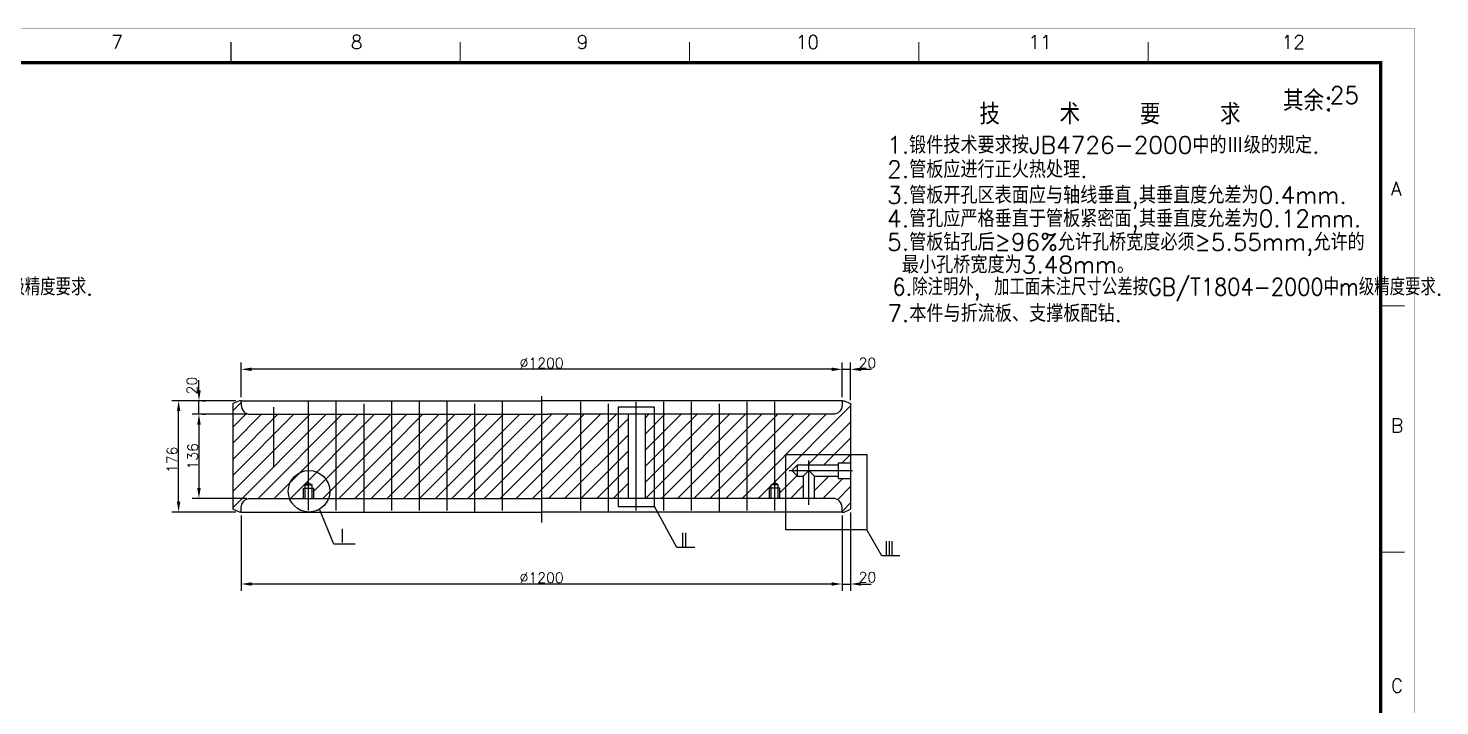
# Model space of a CAD drawing. Extents: x 49444 to 186345, y 41039 to 59803.
# Drawn here: x 129772 to 135960, y 53928 to 56897 of the extents above; entities that cross this region are included whole.
import ezdxf
from ezdxf.enums import TextEntityAlignment as Align

# ---------------------------------------------------------------- set-up
doc = ezdxf.new("R2010")
doc.units = 0
doc.header["$LTSCALE"] = 60
doc.header["$MEASUREMENT"] = 0
doc.header["$PDMODE"] = 3
doc.header["$PDSIZE"] = 0.001
doc.layers.get('0').update_dxf_attribs({"linetype": 'CONTINUOUS'})
doc.layers.get('DEFPOINTS').update_dxf_attribs({"linetype": 'CONTINUOUS'})
doc.styles.get("Standard").update_dxf_attribs({"font": 'txt.shx', "bigfont": 'hztxt.shx'})
doc.dimstyles.new('STANDARD$0', dxfattribs={"dimtxt": 3, "dimasz": 3, "dimexe": 2, "dimexo": 1, "dimgap": 0.5, "dimtad": 1, "dimdec": 0, "dimzin": 0, "dimdsep": 46, "dimtxsty": 'Standard', "dimcen": 1, "dimclrd": 256, "dimclre": 256, "dimclrt": 256, "dimadec": 0, "dimazin": 0, "dimtfac": 1.5, "dimtdec": 3, "dimtix": 1, "dimtmove": 0, "dimatfit": 2, "dimfxl": 0, "dimtolj": 1, "dimarcsym": 0})

# ---------------------------------------------------------------- blocks, each defined once
blk = doc.blocks.new('*D258')
at = {"lineweight": -2}
for p, q in [((130682.5, 55265.1), (130401.4, 55265.1)), ((130431.4, 54822.3), (130431.4, 55220.1)), ((130682.5, 54777.3), (130401.4, 54777.3))]:
    blk.add_line(p, q, dxfattribs=at)
for points in [[(130423.9, 55220.1), (130438.9, 55220.1), (130431.4, 55265.1)], [(130423.9, 54822.3), (130438.9, 54822.3), (130431.4, 54777.3)]]:
    blk.add_solid(points)
at = {"layer": 'DEFPOINTS', "color": 0}
for p in [(130431.4, 55265.1), (130697.5, 55265.1), (130697.5, 54777.3)]:
    blk.add_point(p, dxfattribs=at)
at = {"insert": (130402.9, 55006), "char_height": 45, "attachment_point": 5, "rotation": 90}
blk.add_mtext('\\A1;176', dxfattribs=at)
blk = doc.blocks.new('*D260')
at = {"lineweight": -2}
for p, q in [((133294.8, 55402.6), (133249.8, 55402.6)), ((133339.8, 55280.1), (133339.8, 55432.6)), ((133339.8, 55402.6), (133377.2, 55402.6)), ((133377.2, 55267.6), (133377.2, 55432.6)), ((133422.2, 55402.6), (133467.2, 55402.6))]:
    blk.add_line(p, q, dxfattribs=at)
for points in [[(133294.8, 55410.1), (133294.8, 55395.1), (133339.8, 55402.6)], [(133422.2, 55410.1), (133422.2, 55395.1), (133377.2, 55402.6)]]:
    blk.add_solid(points)
at = {"layer": 'DEFPOINTS', "color": 0}
for p in [(133377.2, 55402.6), (133339.8, 55265.1), (133377.2, 55252.6)]:
    blk.add_point(p, dxfattribs=at)
at = {"insert": (133450.9, 55430.2), "char_height": 45, "attachment_point": 5}
blk.add_mtext('\\A1;20', dxfattribs=at)
blk = doc.blocks.new('*D255')
at = {"lineweight": -2}
for p, q in [((130705.9, 55280.1), (130705.9, 55432.6)), ((133294.8, 55402.6), (130750.9, 55402.6)), ((133339.8, 55280.1), (133339.8, 55432.6))]:
    blk.add_line(p, q, dxfattribs=at)
for points in [[(130750.9, 55410.1), (130750.9, 55395.1), (130705.9, 55402.6)], [(133294.8, 55410.1), (133294.8, 55395.1), (133339.8, 55402.6)]]:
    blk.add_solid(points)
at = {"layer": 'DEFPOINTS', "color": 0}
for p in [(130705.9, 55402.6), (130705.9, 55265.1), (133339.8, 55265.1)]:
    blk.add_point(p, dxfattribs=at)
at = {"insert": (132022.8, 55430), "char_height": 45, "attachment_point": 5}
blk.add_mtext('\\A1;%%c1200', dxfattribs=at)
blk = doc.blocks.new('*D259')
at = {"lineweight": -2}
for p, q in [((133339.8, 54762.3), (133339.8, 54431.8)), ((133377.2, 54774.9), (133377.2, 54431.8)), ((133294.8, 54461.8), (133249.8, 54461.8)), ((133339.8, 54461.8), (133377.2, 54461.8)), ((133422.2, 54461.8), (133467.2, 54461.8))]:
    blk.add_line(p, q, dxfattribs=at)
for points in [[(133294.8, 54469.3), (133294.8, 54454.3), (133339.8, 54461.8)], [(133422.2, 54469.3), (133422.2, 54454.3), (133377.2, 54461.8)]]:
    blk.add_solid(points)
at = {"layer": 'DEFPOINTS', "color": 0}
for p in [(133339.8, 54777.3), (133377.2, 54789.9), (133377.2, 54461.8)]:
    blk.add_point(p, dxfattribs=at)
at = {"insert": (133450.9, 54491.6), "char_height": 45, "attachment_point": 5}
blk.add_mtext('\\A1;20', dxfattribs=at)
blk = doc.blocks.new('*D257')
at = {"lineweight": -2}
for p, q in [((130730.9, 55205.6), (130490.5, 55205.6)), ((130520.5, 55160.6), (130520.5, 54881.9)), ((130730.9, 54836.9), (130490.5, 54836.9))]:
    blk.add_line(p, q, dxfattribs=at)
for points in [[(130513, 55160.6), (130528, 55160.6), (130520.5, 55205.6)], [(130513, 54881.9), (130528, 54881.9), (130520.5, 54836.9)]]:
    blk.add_solid(points)
at = {"layer": 'DEFPOINTS', "color": 0}
for p in [(130745.9, 55205.6), (130520.5, 54836.9), (130745.9, 54836.9)]:
    blk.add_point(p, dxfattribs=at)
at = {"insert": (130493.1, 55021.2), "char_height": 45, "attachment_point": 5, "rotation": 90}
blk.add_mtext('\\A1;136', dxfattribs=at)
blk = doc.blocks.new('*D254')
at = {"lineweight": -2}
for p, q in [((130705.9, 54762.3), (130705.9, 54431.8)), ((133339.8, 54762.3), (133339.8, 54431.8)), ((133294.8, 54461.8), (130750.9, 54461.8))]:
    blk.add_line(p, q, dxfattribs=at)
for points in [[(130750.9, 54469.3), (130750.9, 54454.3), (130705.9, 54461.8)], [(133294.8, 54469.3), (133294.8, 54454.3), (133339.8, 54461.8)]]:
    blk.add_solid(points)
at = {"layer": 'DEFPOINTS', "color": 0}
for p in [(130705.9, 54777.3), (133339.8, 54777.3), (130705.9, 54461.8)]:
    blk.add_point(p, dxfattribs=at)
at = {"insert": (132022.8, 54489.2), "char_height": 45, "attachment_point": 5}
blk.add_mtext('\\A1;%%c1200', dxfattribs=at)
blk = doc.blocks.new('*D256')
at = {"lineweight": -2}
for p, q in [((130520.6, 55310.1), (130520.6, 55355.1)), ((130520.6, 55205.6), (130520.6, 55265.1)), ((130535.5, 55265.1), (130550.6, 55265.1)), ((130535.5, 55205.6), (130550.6, 55205.6)), ((130520.6, 55160.6), (130520.6, 55115.6))]:
    blk.add_line(p, q, dxfattribs=at)
for points in [[(130513.1, 55310.1), (130528.1, 55310.1), (130520.6, 55265.1)], [(130513.1, 55160.6), (130528.1, 55160.6), (130520.6, 55205.6)]]:
    blk.add_solid(points)
at = {"layer": 'DEFPOINTS', "color": 0}
for p in [(130520.5, 55265.1), (130520.6, 55265.1), (130520.5, 55205.6)]:
    blk.add_point(p, dxfattribs=at)
at = {"insert": (130489.7, 55331.1), "char_height": 45, "attachment_point": 5, "rotation": 90}
blk.add_mtext('\\A1;20', dxfattribs=at)

msp = doc.modelspace()

# ---------------------------------------------------------------- hatches: boundary and pattern name
h = msp.add_hatch()
h.set_pattern_fill('ANSI31', color=256, scale=400, style=0)
h.paths.add_polyline_path([(130668.475523, 54789.864652), (130697.531271, 54777.309667), (130705.912256, 54777.309667), (130705.912256, 54796.875087, -0.4142135624), (130745.912256, 54836.875087), (130917.739208, 54836.875087, -0.0881668703), (130912.174674, 54868.186613, -0.4084606007), (131001.263122, 54959.045957), (131001.263122, 55205.583442), (130745.912256, 55205.583442, -0.4142135624), (130705.912256, 55245.583442), (130705.912256, 55265.148862), (130697.531271, 55265.148862), (130668.475523, 55252.593877)])
h.paths.add_polyline_path([(131122.645915, 55205.583442), (131001.263122, 55205.583442), (131001.263122, 54959.045957, -0.4199900225), (131093.928566, 54868.186613, -0.0881668703), (131088.364032, 54836.875087), (131122.645915, 54836.875087)])
h.paths.add_polyline_path([(131001.263122, 54959.045957), (131001.263122, 54905.013831), (131023.955812, 54892.773757), (131023.955812, 54836.875087), (131088.364032, 54836.875087, 0.0881668703), (131093.928566, 54868.186613, 0.4199900225)], flags=16)
h.paths.add_polyline_path([(131001.263122, 54905.199508), (131001.263122, 54959.045957, 0.4084606007), (130912.174674, 54868.186613, 0.0881668703), (130917.739208, 54836.875087), (130979.000812, 54836.875087), (130979.000812, 54892.561791)])
h.paths.add_polyline_path([(131122.645915, 54836.875087), (131244.02825, 54836.875087), (131244.02825, 55205.583442), (131122.645915, 55205.583442)])
h.paths.add_polyline_path([(131365.411043, 55205.583442), (131244.02825, 55205.583442), (131244.02825, 54836.875087), (131365.411043, 54836.875087)])
h = msp.add_hatch()
h.set_pattern_fill('ANSI31', color=256, scale=400, style=0)
h.paths.add_polyline_path([(133377.218988, 55252.593877), (133348.16324, 55265.148862), (133339.782254, 55265.148862), (133339.782254, 55245.583442, -0.4142135624), (133299.782254, 55205.583442), (133044.431389, 55205.583442), (133044.431389, 54905.199508), (133059.20119, 54896.815087), (133059.20119, 54881.830087), (133066.693698, 54881.830087), (133066.693698, 54836.875087), (133169.562051, 54836.875087), (133169.562051, 54933.654257), (133144.560801, 54933.654257), (133119.741609, 54958.655503), (133119.741603, 54958.655503), (133144.560801, 54983.656757), (133324.150602, 54983.656757), (133324.150602, 54992.657207), (133377.218988, 54992.657207)])
h.paths.add_polyline_path([(133377.218988, 54924.653807), (133324.150602, 54924.653807), (133324.150602, 54933.654257), (133219.564551, 54933.654257), (133219.564551, 54836.875087), (133299.782254, 54836.875087, -0.4142135624), (133339.782254, 54796.875087), (133339.782254, 54777.309667), (133348.16324, 54777.309667), (133377.218988, 54789.864652)])
h.paths.add_polyline_path([(133044.431389, 55205.583442), (132923.048595, 55205.583442), (132923.048595, 54836.875087), (133021.738698, 54836.875087), (133021.738698, 54881.830087), (133029.23119, 54881.830087), (133029.23119, 54896.815087), (133044.431389, 54905.013831)])
h.paths.add_polyline_path([(132923.048595, 55205.583442), (132801.666261, 55205.583442), (132801.666261, 54836.875087), (132923.048595, 54836.875087)])
h.paths.add_polyline_path([(132801.666261, 55205.583442), (132680.283467, 55205.583442), (132680.283467, 54836.875087), (132801.666261, 54836.875087)])
h.paths.add_polyline_path([(132680.283467, 55205.583442), (132558.900674, 55205.583442), (132558.900674, 54836.875087), (132680.283467, 54836.875087)])
h.paths.add_polyline_path([(132558.900674, 55205.583442), (132518.182001, 55205.583442), (132518.182001, 54836.875087), (132558.900674, 54836.875087)])
h.paths.add_polyline_path([(132518.182001, 55205.583442), (132477.342991, 55205.583442), (132477.342991, 54836.875087), (132518.182001, 54836.875087)])
h.paths.add_polyline_path([(132402.750991, 55205.583442), (132358.68097, 55205.583442), (132358.68097, 54836.875087), (132402.750991, 54836.875087)])
h.paths.add_polyline_path([(132358.68097, 55205.583442), (132316.129579, 55205.583442), (132316.129579, 54836.875087), (132358.68097, 54836.875087)])
h.paths.add_polyline_path([(132316.129579, 55205.583442), (132194.746786, 55205.583442), (132194.746786, 54836.875087), (132316.129579, 54836.875087)])
h.paths.add_polyline_path([(132194.746786, 55205.583442), (132050.597819, 55205.583442), (132022.847255, 55205.583442), (132022.847255, 54836.875087), (132194.746786, 54836.875087)])
h.paths.add_polyline_path([(132022.847255, 55205.583442), (131995.096691, 55205.583442), (131850.947725, 55205.583442), (131850.947725, 54836.875087), (132022.847255, 54836.875087)])
h.paths.add_polyline_path([(131850.947725, 55205.583442), (131729.564931, 55205.583442), (131729.564931, 54836.875087), (131850.947725, 54836.875087)])
h.paths.add_polyline_path([(131729.564931, 55205.583442), (131608.176631, 55205.583442), (131608.176631, 54836.875087), (131729.564931, 54836.875087)])
h.paths.add_polyline_path([(131608.176631, 55205.583442), (131486.793837, 55205.583442), (131486.793837, 54836.875087), (131608.176631, 54836.875087)])
h.paths.add_polyline_path([(131486.793837, 55205.583442), (131365.411043, 55205.583442), (131365.411043, 54836.875087), (131486.793837, 54836.875087)])

# ---------------------------------------------------------------- linework, layer by layer
for p, q in [((130697.531271, 55265.148862), (130668.475523, 55252.593877)), ((130705.912256, 55265.148862), (130697.531271, 55265.148862)), ((130705.912256, 55265.148862), (132022.847255, 55265.148862)), ((131001.263122, 54784.272142), (131001.263122, 55259.873969)), ((131122.645915, 54784.272142), (131122.645915, 55259.873969)), ((131365.411043, 54784.272142), (131365.411043, 55259.873969)), ((131486.793837, 54784.272142), (131486.793837, 55259.873969)), ((131608.176631, 54784.272142), (131608.176631, 55259.873969)), ((131850.947725, 54784.272142), (131850.947725, 55259.873969)), ((132022.847255, 54731.41051), (132022.847255, 55284.471968)), ((132022.847255, 54731.41051), (132022.847255, 55284.471968)), ((133339.782254, 55265.148862), (132022.847255, 55265.148862)), ((132194.746786, 54784.272142), (132194.746786, 55259.873969)), ((132437.51788, 54784.272142), (132437.51788, 55259.873969)), ((132558.900674, 54784.272142), (132558.900674, 55259.873969)), ((132680.283467, 54784.272142), (132680.283467, 55259.873969)), ((132923.048595, 54784.272142), (132923.048595, 55259.873969)), ((133044.431389, 54784.272142), (133044.431389, 55259.873969)), ((133339.782254, 55265.148862), (133348.16324, 55265.148862)), ((133348.16324, 55265.148862), (133377.218988, 55252.593877)), ((130846.58405, 55236.063953), (130846.58405, 54977.131865)), ((131244.02825, 54775.209814), (131244.02825, 55250.811641)), ((131729.564931, 54775.209814), (131729.564931, 55250.811641)), ((132316.129579, 54775.209814), (132316.129579, 55250.811641)), ((132801.666261, 54775.209814), (132801.666261, 55250.811641)), ((133108.474349, 54958.655503), (133385.080646, 54958.655503)), ((133194.5633, 54808.267713), (133194.5633, 55003.689471)), ((130979.000812, 54836.875073), (130979.000812, 54881.830073)), ((131023.955812, 54836.875073), (131023.955812, 54881.830073)), ((133021.738698, 54836.875073), (133021.738698, 54881.830073)), ((133066.693698, 54836.875073), (133066.693698, 54881.830073)), ((130697.531271, 54777.309667), (130668.475523, 54789.864652)), ((130705.912256, 54777.309667), (130697.531271, 54777.309667)), ((130705.912256, 54777.309667), (132022.847255, 54777.309667)), ((131111.612711, 54635.824871), (131048.661755, 54789.584228)), ((133339.782254, 54777.309667), (132022.847255, 54777.309667)), ((132614.805182, 54621.566391), (132518.182001, 54801.305941)), ((133339.782254, 54777.309667), (133348.16324, 54777.309667)), ((133348.16324, 54777.309667), (133377.218988, 54789.864652)), ((133513.711683, 54584.696797), (133448.103752, 54699.639138)), ((131204.688406, 54635.824871), (131111.612711, 54635.824871)), ((132694.561126, 54621.566391), (132614.805182, 54621.566391)), ((133593.467627, 54584.696797), (133513.711683, 54584.696797))]:
    msp.add_line(p, q)
at = {"const_width": 1.5}
msp.add_lwpolyline([(123235.932515, 47986.378892), (135850.932515, 47986.378892), (135850.932515, 56896.378892), (123235.932515, 56896.378892), (123235.932515, 47986.378892, 1.9635677679)], format="xyb", dxfattribs=at)
for points, const_width in [([(130660.932515, 56836.378892), (130660.932515, 56746.378892)], 4.5), ([(131665.932515, 56836.378892), (131665.932515, 56746.378892)], 4.5), ([(132670.932515, 56836.378892), (132670.932515, 56746.378892)], 4.5), ([(133675.932515, 56836.378892), (133675.932515, 56746.378892)], 4.5), ([(134680.932515, 56836.378892), (134680.932515, 56746.378892)], 4.5), ([(123610.932515, 48136.378892), (135700.932515, 48136.378892), (135700.932515, 56746.378892), (123610.932515, 56746.378892), (123610.932515, 48136.378892)], 15), ([(135700.932515, 55681.378892), (135805.932515, 55681.378892)], 4.5), ([(135700.932515, 54601.378892), (135805.932515, 54601.378892)], 4.5)]:
    msp.add_lwpolyline(points, dxfattribs=dict(const_width=const_width))
for points in [[(130705.912256, 55265.148862), (130705.912256, 55245.583442, 0.4142135624), (130745.912256, 55205.583442), (131995.096691, 55205.583442), (132050.597819, 55205.583442)], [(133339.782254, 55265.148862), (133339.782254, 55245.583442, -0.4142135624), (133299.782254, 55205.583442), (132050.597819, 55205.583442)], [(130705.912256, 54777.309667), (130705.912256, 54796.875087, -0.4142135624), (130745.912256, 54836.875087), (132022.847255, 54836.875087)], [(133339.782254, 54777.309667), (133339.782254, 54796.875087, 0.4142135624), (133299.782254, 54836.875087), (132022.847255, 54836.875087)]]:
    msp.add_lwpolyline(points, format="xyb")
for points in [[(130668.475523, 55252.593877), (130668.475523, 54789.864652)], [(132402.750991, 54836.875087), (132402.750991, 55205.583442)], [(132477.342991, 54836.875087), (132477.342991, 55205.583442)], [(133377.218988, 55252.593877), (133377.218988, 54789.864652)], [(133144.560801, 54983.656757), (133119.741606, 54958.655507)], [(133119.741606, 54958.655507), (133144.560801, 54933.654257)], [(133144.560801, 54933.654257), (133144.560801, 54983.656757)], [(133144.560801, 54983.656757), (133324.150602, 54983.656757)], [(133169.562051, 54933.654257), (133194.563301, 54958.655507)], [(133194.563301, 54958.655507), (133219.564551, 54933.654257)], [(133324.150602, 54992.657207), (133377.218988, 54992.657207)], [(133324.150602, 54924.653807), (133324.150602, 54992.657207)], [(130986.49332, 54896.815087), (131001.0954, 54905.104297)], [(130986.49332, 54896.815087), (131016.46332, 54896.815087)], [(130986.49332, 54836.875087), (130986.49332, 54896.815087)], [(131001.0954, 54905.104297), (131016.46332, 54896.815087)], [(131016.46332, 54836.875087), (131016.46332, 54896.815087)], [(133044.59911, 54905.104297), (133029.23119, 54896.815087)], [(133029.23119, 54836.875087), (133029.23119, 54896.815087)], [(133059.20119, 54896.815087), (133029.23119, 54896.815087)], [(133059.20119, 54896.815087), (133044.59911, 54905.104297)], [(133059.20119, 54836.875087), (133059.20119, 54896.815087)], [(133144.560801, 54933.654257), (133169.562051, 54933.654257), (133169.562051, 54836.875087)], [(133219.564551, 54836.875087), (133219.564551, 54933.654257), (133324.150602, 54933.654257)], [(133324.150602, 54924.653807), (133377.218988, 54924.653807)], [(130979.00082, 54881.830087), (131023.95582, 54881.830087)], [(133066.69369, 54881.830087), (133021.73869, 54881.830087)]]:
    msp.add_lwpolyline(points)
for points in [[(132518.182001, 55236.890049), (132358.68097, 55236.890049), (132358.68097, 54801.305941), (132518.182001, 54801.305941)], [(133093.348886, 55028.760243), (133448.103752, 55028.760243), (133448.103752, 54699.639138), (133093.348886, 54699.639138)]]:
    msp.add_lwpolyline(points, close=True)
msp.add_circle((131003.05162, 54868.186613), 90.876946)

# ---------------------------------------------------------------- texts
for s, height, p in [('7', 60, (130135.932515, 56806.378892)), ('8', 60, (131185.932515, 56806.378892)), ('9', 60, (132175.932515, 56806.378892)), ('10', 60, (133135.932515, 56806.378892)), ('11', 60, (134155.932515, 56806.378892)), ('12', 60, (135265.932515, 56806.378892)), ('技   术   要   求', 90, (133941.796861, 56475.504329)), ('1.锻件技术要求按JB4726-2000中的Ⅲ级的规定.', 75, (133537.138389, 56347.82963)), ('2.管板应进行正火热处理.', 75, (133537.221986, 56241.122029)), ('3.管板开孔区表面应与轴线垂直,其垂直度允差为0.4mm.', 75, (133537.221986, 56128.428405)), ('A', 60, (135745.244826, 56164.655025)), ('4.管孔应严格垂直于管板紧密面,其垂直度允差为0.12mm.', 75, (133537.221986, 56025.753178)), ('5.管板钻孔后≥96%允许孔桥宽度必须≥5.55mm,允许的', 75, (133537.221986, 55922.661191)), ('最小孔桥宽度为3.48mm。', 75, (133602.080708, 55823.401586)), ('7.本件与折流板、支撑板配钻.', 75, (133538.060468, 55610.193574)), ('B', 60, (135745.932515, 55126.378892)), ('I', 59.94, (131137.621627, 54643.711227)), ('C', 60, (135745.932515, 53986.378892))]:
    msp.add_text(s, height=height).set_placement(p)
msp.add_text('其余:', height=90, rotation=360).set_placement((135272.46339, 56534.696618))
msp.add_text('25', height=75).set_placement((135606.164056, 56566.419866), align=Align.RIGHT)
for s, height, width, p in [(' 6.除注明外, 加工面未注尺寸公差按GB/T1804-2000中m级精度要求.', 75, 0.9, (127584.534836, 55726.474547)), (' 6.除注明外, 加工面未注尺寸公差按GB/T1804-2000中m级精度要求.', 75, 0.9, (133500.087669, 55726.474547)), ('II', 59.94, 0.6, (132634.457834, 54625.978538)), ('III', 59.94, 0.6, (133527.525316, 54589.108943))]:
    msp.add_text(s, height=height, dxfattribs=dict(width=width)).set_placement(p)

# ---------------------------------------------------------------- dimensions: what is measured, and where the dimension line sits
for base, p1, p2, picture, middle in [((130705.912256, 55402.586471), (133339.782254, 55265.148862), (130705.912256, 55265.148862), '*D255', (132022.847255, 55429.961471)), ((130705.912256, 54461.795798), (133339.782254, 54777.309667), (130705.912256, 54777.309667), '*D254', (132022.847255, 54489.170798))]:
    dim = msp.add_linear_dim(base=base, p1=p1, p2=p2, text='%%c1200', dimstyle='STANDARD$0', override={"dimscale": 15, "dimgap": 0.1, "dimdec": 2, "dimcen": 3, "dimtdec": 2, "dimtmove": 2, "dimatfit": 3})
    dim.commit()
    dim.dimension.update_dxf_attribs({"geometry": picture, "text_midpoint": middle})
for base, p1, p2, picture, middle in [((133377.218988, 55402.586471), (133339.782254, 55265.148862), (133377.218988, 55252.593877), '*D260', (133450.851312, 55430.241556)), ((133377.218988, 54461.795798), (133339.782254, 54777.309667), (133377.218988, 54789.864652), '*D259', (133450.851312, 54491.631434))]:
    dim = msp.add_linear_dim(base=base, p1=p1, p2=p2, text='20', dimstyle='STANDARD$0', override={"dimscale": 15, "dimgap": 0.1, "dimcen": 3, "dimtdec": 0, "dimtmove": 2, "dimatfit": 3})
    dim.commit()
    dim.dimension.update_dxf_attribs({"geometry": picture, "text_midpoint": middle, "dimtype": 160})
for base, p1, p2, text, picture, middle in [((130520.556196, 55265.148862), (130520.50439, 55205.583442), (130520.50439, 55265.148862), '20', '*D256', (130489.732847, 55331.104043)), ((130431.431918, 55265.148862), (130697.531271, 54777.309667), (130697.531271, 55265.148862), '176', '*D258', (130402.896238, 55005.961467))]:
    dim = msp.add_linear_dim(base=base, p1=p1, p2=p2, angle=90, text=text, dimstyle='STANDARD$0', override={"dimscale": 15, "dimgap": 0.1, "dimcen": 3, "dimtdec": 0, "dimtmove": 2, "dimatfit": 3})
    dim.commit()
    dim.dimension.update_dxf_attribs({"geometry": picture, "text_midpoint": middle, "dimtype": 160})
dim = msp.add_linear_dim(base=(130520.50439, 54836.875087), p1=(130745.912256, 55205.583442), p2=(130745.912256, 54836.875087), angle=270, text='136', dimstyle='STANDARD$0', override={"dimscale": 15, "dimgap": 0.1, "dimdec": 2, "dimcen": 3, "dimtdec": 2, "dimtmove": 2, "dimatfit": 3})
dim.commit()
dim.dimension.update_dxf_attribs({"geometry": '*D257', "text_midpoint": (130493.12939, 55021.229265)})

doc.saveas('drawing.dxf')
